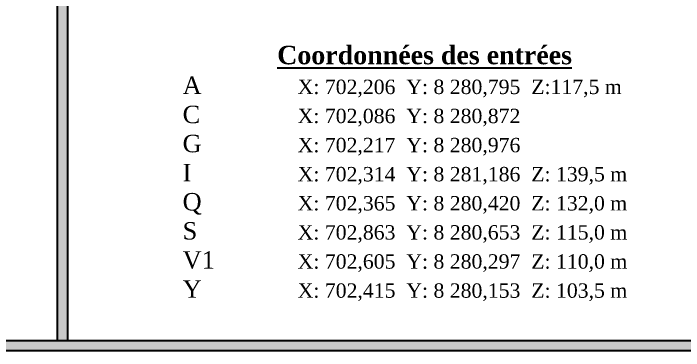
# Model space of a CAD drawing. Header units: metres. Extents: x -231 to 574, y -201 to 398.
# Drawn here: x -79 to 67.8, y -200.8 to -127 of the extents above; entities that cross this region are included whole.
import ezdxf

# ---------------------------------------------------------------- set-up
doc = ezdxf.new("R2010")
doc.units = ezdxf.units.M
doc.header["$MEASUREMENT"] = 0
doc.layers.add('Espace Papier - Cadre Visible', color=250, linetype='Continuous')

# ---------------------------------------------------------------- blocks, each defined once
blk = doc.blocks.new('Cartouche')
at = {"layer": 'Espace Papier - Cadre Visible'}
for points in [[(2.5, 0), (2.5, -2.5), (352.5, -2.5), (352.5, 160), (350, 160), (350, 0)], [(176.25, 0), (176.25, 160), (173.75, 160), (173.75, 0)]]:
    blk.add_hatch(color=256, dxfattribs=at).paths.add_polyline_path(points)
for p, q in [((173.75, 162.5), (173.75, 0)), ((176.25, 162.5), (176.25, 0)), ((0, 0), (350, 0)), ((176.25, 0), (181.25, 0)), ((2.5, -2.5), (352.5, -2.5))]:
    blk.add_line(p, q, dxfattribs=at)
at = {"layer": 'Espace Papier - Cadre Visible', "insert": (263.12, 40.63), "char_height": 6.99961, "width": 173.75, "attachment_point": 5}
blk.add_mtext('{\\fTimes New Roman|b1|i0|c0|p18;\\H0.64289x;\\LCoordonnées des entrées\\P\\pxql;\\fTimes New Roman|b0|i0|c0|p18;\\H0.94445x;\\l^IA  ^I\\H0.82353x;X: 702,206  Y: 8 280,795  Z:117,5 m\\P\\H1.2143x;^IC^I\\H0.82353x;X: 702,086  Y: 8 280,872\\H1.2143x;^I\\P^IG^I\\H0.82353x;X: 702,217  Y: 8 280,976\\H1.2143x;^I\\P^II^I\\H0.82353x;X: 702,314  Y: 8 281,186  Z: 139,5 m\\P\\H1.2143x;^IQ^I\\H0.82353x;X: 702,365  Y: 8 280,420  Z: 132,0 m\\H1.2143x;\\P^IS^I\\H0.82353x;X: 702,863  Y: 8 280,653  Z: 115,0 m\\P\\H1.2143x;^IV1^I\\H0.82353x;X: 702,605  Y: 8 280,297  Z: 110,0 m\\P\\H1.2143x;^IY^I\\H0.82353x;X: 702,415  Y: 8 280,153  Z: 103,5 m}', dxfattribs=at)

msp = doc.modelspace()

# ---------------------------------------------------------------- block references
at = {"layer": 'Espace Papier - Cadre Visible', "xscale": 0.9, "yscale": 0.9, "zscale": 0.9}
msp.add_blockref('Cartouche', (-225.75, -198.59), dxfattribs=at)

doc.saveas('drawing.dxf')
